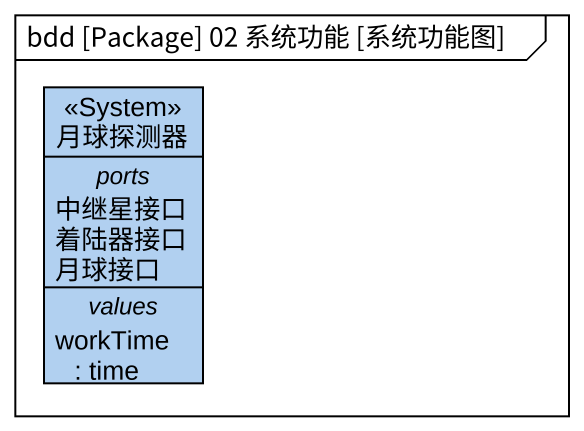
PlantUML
@startuml
mainframe bdd [Package] 02 系统功能 [系统功能图]
hide circle
hide empty members
class 月球探测器 <<System>> #B1D0F0 {
  -- ports --
  中继星接口
  着陆器接口
  月球接口
  -- values --
  workTime : time
}
@enduml
